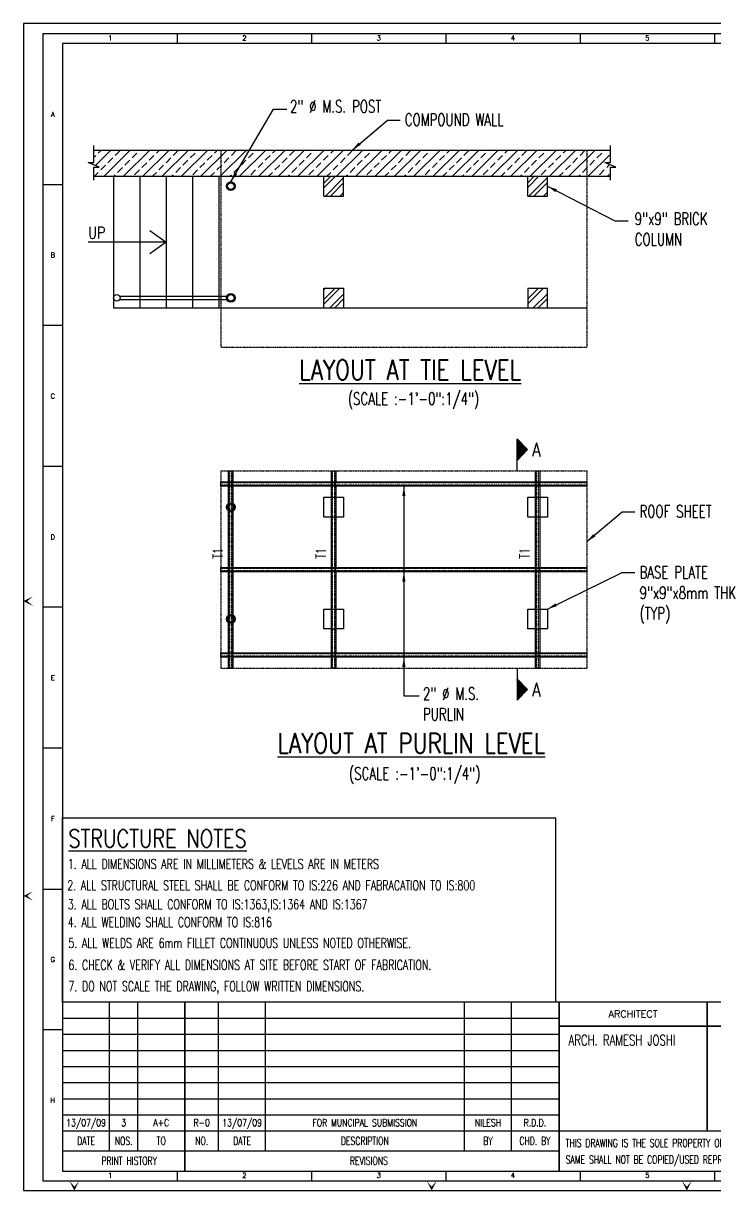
# Model space of a CAD drawing. Header units: inches. Extents: x 61991 to 161106, y 29687 to 64402.
# Drawn here: x 69614 to 70246, y 36032 to 37097 of the extents above; entities that cross this region are included whole.
import ezdxf
from ezdxf.enums import TextEntityAlignment as Align

# ---------------------------------------------------------------- set-up
doc = ezdxf.new("R2010")
doc.units = ezdxf.units.IN
doc.header["$MEASUREMENT"] = 0
doc.linetypes.add('HIDDEN', pattern=[0.375, 0.25, -0.125])
for name, color, linetype in [('hatch', 8, 'Continuous'), ('hidden', 8, 'HIDDEN'), ('LINE CUT', 8, 'Continuous'), ('NO. BEAM', 3, 'Continuous'), ('NO. SECTION', 1, 'Continuous'), ('PNA', 8, 'Continuous'), ('R.C.C. STAIRCASE', 5, 'Continuous'), ('STEEL PIPE', 2, 'Continuous'), ('STEEL PLATE CAP', 3, 'Continuous'), ('text', 4, 'Continuous'), ('TEXT (SHEET)', 4, 'Continuous'), ('TEXT MIDIUM', 2, 'Continuous'), ('TEXT NORMAL', 4, 'Continuous'), ('title', 6, 'Continuous'), ('txt', 4, 'Continuous'), ('WALL BRICK', 4, 'Continuous'), ('WALL UCR MASONERY', 4, 'Continuous')]:
    doc.layers.add(name, color=color, linetype=linetype)
doc.styles.add('ROMANS', font='R.SHX', dxfattribs={"width": 0.7})
doc.dimstyles.new('DIM12(8)', dxfattribs={"dimscale": 0, "dimtxt": 9, "dimasz": 9, "dimexe": 4, "dimexo": 4, "dimgap": 4, "dimtad": 1, "dimdec": 0, "dimlfac": 0.125, "dimzin": 1, "dimdsep": 46, "dimlunit": 4, "dimtxsty": 'ROMANS', "dimcen": 0, "dimclrd": 5, "dimclre": 5, "dimclrt": 4, "dimadec": 0, "dimazin": 0, "dimtfac": 1, "dimtdec": 0, "dimtix": 1, "dimtmove": 2, "dimatfit": 3, "dimfxl": 0, "dimfrac": 1, "dimtzin": 0, "dimarcsym": 0})
doc.dimstyles.new('DIM96', dxfattribs={"dimscale": 0, "dimtxt": 9, "dimasz": 9, "dimexe": 4, "dimexo": 4, "dimgap": 4, "dimtad": 1, "dimdec": 0, "dimzin": 1, "dimdsep": 46, "dimlunit": 4, "dimtxsty": 'ROMANS', "dimcen": 0, "dimclrd": 5, "dimclre": 5, "dimclrt": 4, "dimadec": 0, "dimazin": 0, "dimtfac": 1, "dimtdec": 0, "dimtix": 1, "dimtmove": 2, "dimatfit": 3, "dimfxl": 0, "dimfrac": 1, "dimtzin": 0, "dimlwd": -1, "dimlwe": -1, "dimarcsym": 0})

# ---------------------------------------------------------------- blocks, each defined once
blk = doc.blocks.new('FOLDER')
at = {"layer": 'PNA'}
for points in [[(-1250, 2500), (0, 0), (0, 1000)], [(1250, 2500), (0, 0), (0, 1000)]]:
    blk.add_solid(points, dxfattribs=at)
blk = doc.blocks.new('A3')
at = {"color": 1}
for p, q in [((38471, 4446), (926, 4446)), ((926, 1410), (12684, 1410)), ((926, 939), (12636, 938))]:
    blk.add_line(p, q, dxfattribs=at)
for p, q in [((2033, 938), (2033, 4446)), ((2699, 938), (2699, 4446)), ((4606, 938), (4606, 4446)), ((5713, 938), (5713, 4446)), ((10406, 938), (10406, 4446)), ((11512, 938), (11512, 4446))]:
    blk.add_line(p, q)
at = {"color": 5, "linetype": 'ByBlock', "lineweight": -2}
for p, q in [((926, 4067), (12636, 4067)), ((926, 3687), (12636, 3687)), ((926, 3308), (12636, 3308)), ((926, 2928), (12636, 2928)), ((926, 2549), (12636, 2549)), ((926, 2169), (12636, 2169)), ((926, 1790), (12636, 1790))]:
    blk.add_line(p, q, dxfattribs=at)
at = {"flags": 128}
blk.add_lwpolyline([(0, 0), (38934, 0), (38934, 27529), (0, 27529)], close=True, dxfattribs=at)
at = {"color": 1, "const_width": 37.8}
for points in [[(3806, 472), (3806, 4446)], [(12636, 463), (12636, 4446)], [(16126, 1407), (16126, 4446)], [(12636, 3882), (23186, 3882)], [(12636, 1407), (23186, 1407)]]:
    blk.add_lwpolyline(points, dxfattribs=at)
at = {"layer": 'PNA'}
for p, q in [((3630, 27283), (3630, 27051)), ((6798, 27283), (6798, 27051)), ((9965, 27283), (9965, 27051)), ((13132, 27283), (13132, 27051)), ((16300, 27283), (16300, 27051)), ((463, 23730), (926, 23730)), ((463, 20408), (926, 20408)), ((463, 17086), (926, 17086)), ((463, 13765), (926, 13765)), ((463, 10443), (926, 10443)), ((463, 7113), (926, 7113)), ((463, 3800), (926, 3800)), ((3630, 463), (3630, 231)), ((6798, 463), (6798, 231)), ((9965, 463), (9965, 231)), ((13132, 463), (13132, 231)), ((16300, 463), (16300, 231))]:
    blk.add_line(p, q, dxfattribs=at)
at = {"layer": 'PNA', "color": 1}
for points in [[(463, 231), (38703, 231), (38703, 27283), (463, 27283)], [(926, 463), (38471, 463), (38471, 27051), (926, 27051)]]:
    blk.add_lwpolyline(points, close=True, dxfattribs=at)
at = {"layer": 'PNA', "xscale": 0.092589912150288, "yscale": 0.092589912150288, "zscale": 0.0925899121410209, "rotation": 270}
for p in [(0, 13903), (0, 6951)]:
    blk.add_blockref('FOLDER', p, dxfattribs=at)
at = {"layer": 'PNA', "xscale": 0.09258991235401481, "yscale": 0.092589912150288, "zscale": 0.0925899121410209}
for p in [(1204, 0), (9629, 0), (15648, 0)]:
    blk.add_blockref('FOLDER', p, dxfattribs=at)
at = {"layer": 'PNA', "style": 'ROMANS'}
for s, p in [('1', (2047, 27182)), ('2', (5214, 27182)), ('3', (8382, 27182)), ('4', (11549, 27182)), ('5', (14716, 27182)), ('A', (694, 25381)), ('B', (694, 22068)), ('C', (694, 18738)), ('D', (694, 15416)), ('E', (694, 12095)), ('F', (694, 8773)), ('G', (694, 5451)), ('H', (694, 2130)), ('1', (2047, 362)), ('2', (5214, 362)), ('3', (8382, 362)), ('4', (11549, 362)), ('5', (14716, 362))]:
    blk.add_text(s, height=116, dxfattribs=at).set_placement(p, align=Align.MIDDLE)
at = {"layer": 'TEXT (SHEET)', "color": 2, "style": 'ROMANS'}
blk.add_text('ARCHITECT', height=166.7, dxfattribs=at).set_placement((14381, 4164), align=Align.MIDDLE_CENTER)
at = {"layer": 'TEXT (SHEET)', "style": 'ROMANS', "width": 0.7}
for s, height, p in [('DATE', 188.8, (1479, 1174)), ('NOS.', 188.8, (2366, 1174)), ('TO', 188.8, (3253, 1175)), ('NO.', 188.8, (4206, 1174)), ('DATE', 188.8, (5159, 1174)), ('DESCRIPTION', 188.78, (8054, 1174)), ('BY', 188.8, (10959, 1174)), ('CHD. BY', 188.8, (12066, 1174)), ('PRINT HISTORY', 188.78, (2496, 705)), ('REVISIONS', 188.8, (8150, 705))]:
    blk.add_text(s, height=height, dxfattribs=at).set_placement(p, align=Align.MIDDLE_CENTER)
for s, p in [('THIS DRAWING IS THE SOLE PROPERTY OF M/s. EPICONS CONSULTANTS PVT. LTD. AND', (12791, 1029)), ('SAME SHALL NOT BE COPIED/USED REPRODUCED WITHOUT THEIR WRITTEN PERMISSION.', (12791, 638))]:
    blk.add_text(s, height=188.78, dxfattribs=at).set_placement(p)

msp = doc.modelspace()

# ---------------------------------------------------------------- hatches: boundary and pattern name
at = {"layer": 'hatch'}
h = msp.add_hatch(dxfattribs=at)
h.set_pattern_fill('ANSI33', color=256, scale=50, style=0)
h.set_pattern_definition([(45, (494.016, 2465.186), (-8.8388348, 8.8388348), []), (45, (502.855, 2465.186), (-8.8388348, 8.8388348), [6.25, -3.125])])
h.paths.add_polyline_path([(70144.66501, 36969.86175), (70149.61047, 36969.86175), (70149.61047, 36981.3793), (69678.08175, 36981.3793), (69678.08175, 36969.86175), (69673.13629, 36969.86175), (69683.02721, 36965.80038), (69678.08175, 36965.80038), (69678.08175, 36957.3793), (70149.61047, 36957.3793), (70149.61047, 36965.80038), (70154.55593, 36965.80038)])
h = msp.add_hatch(dxfattribs=at)
h.set_pattern_fill('ANSI32', color=256, scale=25, style=0)
h.set_pattern_definition([(45, (-4185.194, 2268.083), (-6.6291261, 6.6291261), []), (45, (-4180.775, 2268.083), (-6.6291261, 6.6291261), [])])
h.paths.add_polyline_path([(69906.15206, 36957.3793), (69888.15206, 36957.3793), (69888.15206, 36939.3793), (69894.15206, 36939.3793), (69906.15206, 36939.3793)])
h.paths.add_polyline_path([(69906.15206, 36855.3793), (69888.15206, 36855.3793), (69888.15206, 36837.3793), (69906.15206, 36837.3793)])
h.paths.add_polyline_path([(70074.15206, 36939.3793), (70092.15206, 36939.3793), (70092.15206, 36957.3793), (70074.15206, 36957.3793)])
h.paths.add_polyline_path([(70074.15206, 36855.3793), (70074.15206, 36837.3793), (70092.15206, 36837.3793), (70092.15206, 36855.3793)])
at = {"layer": 'NO. SECTION'}
h = msp.add_hatch(dxfattribs=at)
h.set_pattern_fill('ANSI31', color=256, scale=6.206651, angle=-90, style=0)
h.set_pattern_definition([(315, (69998.2204, 39393.4179), (0.5485956, 0.5485956), [])])
h.paths.add_polyline_path([(70074.04027, 36707.92087), (70064.42362, 36717.70802), (70064.42362, 36698.13372)])
h = msp.add_hatch(dxfattribs=at)
h.set_pattern_fill('ANSI31', color=256, scale=6.206651, angle=-90, style=0)
h.set_pattern_definition([(45, (69998.2204, 33803.4723), (0.5485956, -0.5485956), [])])
h.paths.add_polyline_path([(70074.04027, 36488.9694), (70064.42362, 36479.18225), (70064.42362, 36498.75655)])

# ---------------------------------------------------------------- linework, layer by layer
at = {"layer": 'hidden'}
for p, q in [((69794.15206, 36980.3793), (69794.15206, 36801.3793)), ((70128.15206, 36980.3793), (70128.15206, 36801.3793)), ((69794.15206, 36801.3793), (70128.15206, 36801.3793)), ((69794.15206, 36688.44514), (70128.15206, 36688.44514)), ((69794.15206, 36688.44514), (69794.15206, 36508.44514)), ((70128.15206, 36688.44514), (70128.15206, 36508.44514)), ((69794.15206, 36508.44514), (70128.15206, 36508.44514))]:
    msp.add_line(p, q, dxfattribs=at)
at = {"layer": 'LINE CUT'}
for points in [[(69678.08175, 36953.86471), (69678.08175, 36965.80038), (69683.02721, 36965.80038), (69673.13629, 36969.86175), (69678.08175, 36969.86175), (69678.08175, 36985.36958)], [(70149.61047, 36953.86471), (70149.61047, 36965.80038), (70154.55593, 36965.80038), (70144.66501, 36969.86175), (70149.61047, 36969.86175), (70149.61047, 36985.36958)]]:
    msp.add_lwpolyline(points, dxfattribs=at)
at = {"layer": 'NO. SECTION'}
for p, q in [((70064.42362, 36688.44514), (70064.42362, 36717.70802)), ((70064.42362, 36717.70802), (70074.04027, 36707.92087)), ((70064.42362, 36698.13372), (70074.04027, 36707.92087)), ((70064.42362, 36508.44514), (70064.42362, 36479.18225)), ((70064.42362, 36498.75655), (70074.04027, 36488.9694)), ((70064.42362, 36479.18225), (70074.04027, 36488.9694))]:
    msp.add_line(p, q, dxfattribs=at)
at = {"layer": 'PNA', "color": 1}
msp.add_lwpolyline([(69649.66997, 36371.96885), (70099.54601, 36371.96885), (70099.54601, 36203.71388), (69649.66997, 36203.71388)], close=True, dxfattribs=at)
at = {"layer": 'R.C.C. STAIRCASE'}
for p, q in [((69696.15206, 36957.3793), (69696.15206, 36837.3793)), ((69720.15206, 36957.3793), (69720.15206, 36837.3793)), ((69744.15206, 36957.3793), (69744.15206, 36837.3793)), ((69768.15206, 36957.3793), (69768.15206, 36837.3793)), ((69792.15206, 36957.3793), (69792.15206, 36837.3793)), ((69696.15206, 36837.3793), (70128.15206, 36837.3793))]:
    msp.add_line(p, q, dxfattribs=at)
at = {"layer": 'R.C.C. STAIRCASE', "color": 8}
for p, q in [((69701.75013, 36847.8793), (69799.15206, 36847.8793)), ((69701.75013, 36844.8793), (69799.15206, 36844.8793))]:
    msp.add_line(p, q, dxfattribs=at)
at = {"layer": 'STEEL PIPE', "color": 8, "linetype": 'HIDDEN'}
for p, q in [((69802.15206, 36508.44514), (69802.15206, 36688.44514)), ((69804.15206, 36508.44514), (69804.15206, 36688.44514)), ((69896.15206, 36508.44514), (69896.15206, 36688.44514)), ((69898.15206, 36508.44514), (69898.15206, 36688.44514)), ((70082.15206, 36508.44514), (70082.15206, 36688.44514)), ((70084.15206, 36508.44514), (70084.15206, 36688.44514)), ((70128.15206, 36677.53685), (69794.15206, 36677.53685)), ((70128.15206, 36675.53685), (69794.15206, 36675.53685)), ((70128.15206, 36599.44514), (69794.15206, 36599.44514)), ((70128.15206, 36597.44514), (69794.15206, 36597.44514)), ((70128.15206, 36521.53685), (69794.15206, 36521.53685)), ((70128.15206, 36519.53685), (69794.15206, 36519.53685))]:
    msp.add_line(p, q, dxfattribs=at)
at = {"layer": 'STEEL PIPE', "color": 8, "linetype": 'HIDDEN', "ltscale": 0.25}
for p, q in [((69801.15206, 36674.53685), (69801.15206, 36678.53685)), ((69805.15206, 36674.53685), (69805.15206, 36678.53685)), ((69895.15206, 36674.53685), (69895.15206, 36678.53685)), ((69899.15206, 36674.53685), (69899.15206, 36678.53685)), ((70081.15206, 36674.53685), (70081.15206, 36678.53685)), ((70085.15206, 36674.53685), (70085.15206, 36678.53685)), ((69801.15206, 36596.44514), (69801.15206, 36600.44514)), ((69805.15206, 36596.44514), (69805.15206, 36600.44514)), ((69895.15206, 36596.44514), (69895.15206, 36600.44514)), ((69899.15206, 36596.44514), (69899.15206, 36600.44514)), ((70081.15206, 36596.44514), (70081.15206, 36600.44514)), ((70085.15206, 36596.44514), (70085.15206, 36600.44514)), ((69801.15206, 36518.53685), (69801.15206, 36522.53685)), ((69805.15206, 36518.53685), (69805.15206, 36522.53685)), ((69895.15206, 36518.53685), (69895.15206, 36522.53685)), ((69899.15206, 36518.53685), (69899.15206, 36522.53685)), ((70081.15206, 36518.53685), (70081.15206, 36522.53685)), ((70085.15206, 36518.53685), (70085.15206, 36522.53685))]:
    msp.add_line(p, q, dxfattribs=at)
at = {"layer": 'STEEL PIPE'}
for points in [[(69801.15206, 36678.53685), (69801.15206, 36688.44514), (69805.15206, 36688.44514), (69805.15206, 36678.53685)], [(69895.15206, 36678.53685), (69895.15206, 36688.44514), (69899.15206, 36688.44514), (69899.15206, 36678.53685)], [(70081.15206, 36678.53685), (70081.15206, 36688.44514), (70085.15206, 36688.44514), (70085.15206, 36678.53685)], [(69801.15206, 36600.44514), (69801.15206, 36674.53685)], [(69805.15206, 36674.53685), (69805.15206, 36600.44514)], [(69895.15206, 36600.44514), (69895.15206, 36674.53685)], [(69899.15206, 36674.53685), (69899.15206, 36600.44514)], [(70081.15206, 36600.44514), (70081.15206, 36674.53685)], [(70085.15206, 36674.53685), (70085.15206, 36600.44514)], [(69801.15206, 36522.53685), (69801.15206, 36596.44514)], [(69805.15206, 36596.44514), (69805.15206, 36522.53685)], [(69895.15206, 36522.53685), (69895.15206, 36596.44514)], [(69899.15206, 36596.44514), (69899.15206, 36522.53685)], [(70081.15206, 36522.53685), (70081.15206, 36596.44514)], [(70085.15206, 36596.44514), (70085.15206, 36522.53685)], [(69805.15206, 36518.53685), (69805.15206, 36508.44514), (69801.15206, 36508.44514), (69801.15206, 36518.53685)], [(69899.15206, 36518.53685), (69899.15206, 36508.44514), (69895.15206, 36508.44514), (69895.15206, 36518.53685)], [(70085.15206, 36518.53685), (70085.15206, 36508.44514), (70081.15206, 36508.44514), (70081.15206, 36518.53685)]]:
    msp.add_lwpolyline(points, dxfattribs=at)
for points in [[(69794.15206, 36678.53685), (70128.15206, 36678.53685), (70128.15206, 36674.53685), (69794.15206, 36674.53685)], [(69794.15206, 36600.44514), (70128.15206, 36600.44514), (70128.15206, 36596.44514), (69794.15206, 36596.44514)], [(69794.15206, 36522.53685), (70128.15206, 36522.53685), (70128.15206, 36518.53685), (69794.15206, 36518.53685)]]:
    msp.add_lwpolyline(points, close=True, dxfattribs=at)
for centre, radius in [((69803.15206, 36948.3793), 4), ((69803.15206, 36846.3793), 4), ((69699.15206, 36846.3793), 3), ((69803.15206, 36655.44514), 4), ((69803.15206, 36553.44514), 4)]:
    msp.add_circle(centre, radius, dxfattribs=at)
at = {"layer": 'STEEL PIPE', "color": 8}
for centre in [(69803.15206, 36948.3793), (69803.15206, 36846.3793), (69803.15206, 36655.44514), (69803.15206, 36553.44514)]:
    msp.add_circle(centre, 3, dxfattribs=at)
at = {"layer": 'STEEL PLATE CAP', "color": 8, "linetype": 'HIDDEN', "ltscale": 0.25}
for p, q in [((69895.15206, 36664.44514), (69899.15206, 36664.44514)), ((70081.15206, 36664.44514), (70085.15206, 36664.44514)), ((69895.15206, 36646.44514), (69899.15206, 36646.44514)), ((70081.15206, 36646.44514), (70085.15206, 36646.44514)), ((69895.15206, 36562.44514), (69899.15206, 36562.44514)), ((70081.15206, 36562.44514), (70085.15206, 36562.44514)), ((69895.15206, 36544.44514), (69899.15206, 36544.44514)), ((70081.15206, 36544.44514), (70085.15206, 36544.44514))]:
    msp.add_line(p, q, dxfattribs=at)
at = {"layer": 'STEEL PLATE CAP'}
for points in [[(69895.15206, 36646.44514), (69888.15206, 36646.44514), (69888.15206, 36664.44514), (69895.15206, 36664.44514)], [(69899.15206, 36664.44514), (69906.15206, 36664.44514), (69906.15206, 36646.44514), (69899.15206, 36646.44514)], [(70081.15206, 36646.44514), (70074.15206, 36646.44514), (70074.15206, 36664.44514), (70081.15206, 36664.44514)], [(70085.15206, 36664.44514), (70092.15206, 36664.44514), (70092.15206, 36646.44514), (70085.15206, 36646.44514)], [(69895.15206, 36544.44514), (69888.15206, 36544.44514), (69888.15206, 36562.44514), (69895.15206, 36562.44514)], [(69899.15206, 36562.44514), (69906.15206, 36562.44514), (69906.15206, 36544.44514), (69899.15206, 36544.44514)], [(70081.15206, 36544.44514), (70074.15206, 36544.44514), (70074.15206, 36562.44514), (70081.15206, 36562.44514)], [(70085.15206, 36562.44514), (70092.15206, 36562.44514), (70092.15206, 36544.44514), (70085.15206, 36544.44514)]]:
    msp.add_lwpolyline(points, dxfattribs=at)
at = {"layer": 'WALL BRICK', "color": 5}
for p, q in [((69888.15206, 36939.3793), (69888.15206, 36957.3793)), ((69906.15206, 36939.3793), (69906.15206, 36957.3793)), ((70074.15206, 36939.3793), (70074.15206, 36957.3793)), ((70092.15206, 36939.3793), (70092.15206, 36957.3793)), ((69888.15206, 36939.3793), (69906.15206, 36939.3793)), ((70074.15206, 36939.3793), (70092.15206, 36939.3793)), ((69888.15206, 36855.3793), (69906.15206, 36855.3793)), ((69888.15206, 36837.3793), (69888.15206, 36855.3793)), ((69906.15206, 36855.3793), (69906.15206, 36837.3793)), ((70074.15206, 36855.3793), (70092.15206, 36855.3793)), ((70074.15206, 36855.3793), (70074.15206, 36837.3793)), ((70092.15206, 36837.3793), (70092.15206, 36855.3793)), ((69888.15206, 36837.3793), (69906.15206, 36837.3793)), ((70074.15206, 36837.3793), (70092.15206, 36837.3793))]:
    msp.add_line(p, q, dxfattribs=at)
at = {"layer": 'WALL UCR MASONERY', "color": 5}
for p, q in [((69678.18336, 36981.3793), (70149.61047, 36981.3793)), ((69678.18336, 36957.3793), (70149.61047, 36957.3793))]:
    msp.add_line(p, q, dxfattribs=at)

# ---------------------------------------------------------------- block references
at = {"xscale": 0.03869891517388169, "yscale": 0.03869891517388169, "zscale": 0.03869891517388169}
msp.add_blockref('A3', (69613.83868, 36031.64693), dxfattribs=at)

# ---------------------------------------------------------------- texts
at = {"color": 4, "char_height": 9, "attachment_point": 1, "style": 'ROMANS'}
for s, insert, width in [('{\\W0.7;1. ALL DIMENSIONS ARE IN MILLIMETERS & LEVELS ARE IN METERS}', (69654.4222, 36334.26551), 473.1159372), ('{\\W0.7;2. ALL STRUCTURAL STEEL SHALL BE CONFORM TO IS:226 AND FABRACATION TO IS:800}', (69653.93832, 36314.78745), 491.3142857), ('{\\W0.7;3. ALL BOLTS SHALL CONFORM TO IS:1363,IS:1364 AND IS:1367}', (69654.4222, 36297.43729), 473.1159372), ('{\\W0.7;4. ALL WELDING SHALL CONFORM TO IS:816}', (69654.4222, 36281.19387), 244.8), ('{\\W0.7;5. ALL WELDS ARE 6mm FILLET CONTINUOUS UNLESS NOTED OTHERWISE.}', (69654.93911, 36262.10776), 410.0571429), ('6. CHECK &{\\W0.7; VERIFY ALL DIMENSIONS AT SITE BEFORE START OF FABRICATION.}', (69654.93911, 36242.17269), 436.8), ('{\\W0.7;7. DO NOT SCALE THE DRAWING, FOLLOW WRITTEN DIMENSIONS.}', (69654.93911, 36222.69512), 354.1714286)]:
    msp.add_mtext(s, dxfattribs=dict(at, insert=insert, width=width))
at = {"layer": 'NO. BEAM', "style": 'ROMANS', "width": 0.7}
for p in [(69791.27323, 36613.26754), (69885.27323, 36613.26754), (70071.27323, 36613.26754)]:
    msp.add_text('T1', height=9, rotation=90, dxfattribs=at).set_placement(p, align=Align.MIDDLE_CENTER)
at = {"layer": 'NO. SECTION', "style": 'ROMANS', "width": 0.8}
for p in [(70082.06044, 36707.96989), (70082.06044, 36488.92038)]:
    msp.add_text('A', height=12.59997, dxfattribs=at).set_placement(p, align=Align.MIDDLE)
at = {"layer": 'text', "color": 2, "style": 'ROMANS', "width": 0.8}
for s, height, p in [('13/07/09', 6.449819, (69671.08337, 36093.57228)), ('3', 6.44982, (69705.39641, 36093.57228)), ('A+C', 6.449819, (69739.70944, 36093.58248)), ('R-0', 6.449819, (69776.60241, 36093.57165)), ('13/07/09', 6.449819, (69813.49538, 36093.57165)), ('FOR MUNCIPAL SUBMISSION', 6.4498192, (69925.5334, 36093.57165)), ('NILESH', 6.449819, (70037.93573, 36093.57165)), ('R.D.D.', 6.449819, (70080.76253, 36093.57165))]:
    msp.add_text(s, height=height, dxfattribs=at).set_placement(p, align=Align.MIDDLE_CENTER)
at = {"layer": 'TEXT MIDIUM', "style": 'ROMANS', "width": 0.8}
msp.add_text('UP', height=10.8, dxfattribs=at).set_placement((69672.93182, 36900.53235))
at = {"layer": 'TEXT MIDIUM', "style": 'ROMANS', "width": 0.7}
msp.add_text('ARCH. RAMESH JOSHI', height=9.6747288, dxfattribs=at).set_placement((70111.48294, 36168.98355), align=Align.MIDDLE_LEFT)
at = {"layer": 'TEXT NORMAL', "char_height": 9, "attachment_point": 1, "style": 'ROMANS'}
for s, insert, width in [('{\\H1.25x;2" %%C M.S. POST}', (69857.15692, 37026.77551), 87.2381508), ('{\\H1.25x;COMPOUND WALL}', (69961.97838, 37014.65003), 125.2338205), ('{\\H1.25x;9"x9" BRICK COLUMN}', (70171.8648, 36924.21511), 87.2381508), ('{\\H1.25x;ROOF SHEET}', (70176.23352, 36657.28432), 87.2381508), ('{\\H1.25x;BASE PLATE 9"x9"x8mm THK (TYP)}', (70176.23352, 36601.65819), 106.2182853), ('{\\H1.25x;2" %%C M.S. PURLIN }', (69978.53148, 36490.83911), 87.2381508)]:
    msp.add_mtext(s, dxfattribs=dict(at, insert=insert, width=width))
at = {"layer": 'title', "style": 'ROMANS', "width": 0.8}
for s, p in [('%%ULAYOUT AT TIE LEVEL', (69966.89293, 36780.75229)), ('%%ULAYOUT AT PURLIN LEVEL', (69967.91761, 36440.04281))]:
    msp.add_text(s, height=18, dxfattribs=at).set_placement(p, align=Align.MIDDLE_CENTER)
msp.add_text('%%USTRUCTURE NOTES', height=16.2, dxfattribs=at).set_placement((69654.94724, 36344.94252))
at = {"layer": 'txt', "char_height": 9, "attachment_point": 5, "style": 'ROMANS'}
for insert in [(69969.94085, 36752.50287), (69970.96554, 36410.4563)]:
    msp.add_mtext('{\\H1.25x;(SCALE :-1\'-0":1/4")}', dxfattribs=dict(at, insert=insert))

# ---------------------------------------------------------------- leaders
msp.add_leader([(70092.15206, 36948.3793), (70153.69827, 36916.63461), (70165.86352, 36916.63461)], dimstyle='DIM12(8)', override={"dimscale": 1, "dimtad": 0})
at = {"layer": 'TEXT MIDIUM'}
msp.add_leader([(69744.15206, 36897.3793), (69672.93182, 36897.3793)], dimstyle='DIM96', override={"dimscale": 1, "dimasz": 15, "dimtad": 0, "dimldrblk": 'Open90'}, dxfattribs=at)
at = {"layer": 'TEXT NORMAL'}
for points in [[(69803.15206, 36952.3793), (69842.13243, 37018.68187), (69854.29767, 37018.68187)], [(69913.89692, 36981.3793), (69946.16039, 37008.66815), (69957.64001, 37008.66815)], [(69961.15206, 36674.53685), (69961.15206, 36483.25861), (69975.10118, 36483.25861)], [(70128.15206, 36624.01359), (70160.41553, 36651.30244), (70171.89515, 36651.30244)], [(69961.15206, 36596.44514), (69961.15206, 36483.25861)], [(70092.15206, 36562.44514), (70160.41553, 36595.6763), (70171.89515, 36595.6763)], [(69961.15206, 36518.53685), (69961.15206, 36483.25861)]]:
    msp.add_leader(points, dimstyle='DIM12(8)', override={"dimscale": 1, "dimtad": 0}, dxfattribs=at)

doc.saveas('drawing.dxf')
